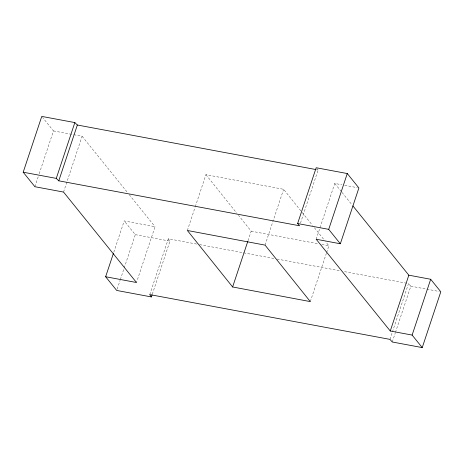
<?xml version="1.0" encoding="UTF-8"?>
<svg xmlns="http://www.w3.org/2000/svg" width="464" height="464" viewBox="0 0 464 464"><rect width="100%" height="100%" fill="white"/><g stroke="black" fill="none" stroke-linecap="round" stroke-linejoin="round"><path stroke-width="0.35" stroke-dasharray="2.32 1.74" d="M34.904 186.719L38.297 176.511M39.202 173.791L53.464 130.912L42.665 117.525M63.539 192.067L82.105 136.259L73.724 134.693M113.79 252.23L124.201 220.928L155.046 226.705L136.486 282.512M117.177 289.089L120.124 280.244M120.35 279.566L123.969 268.673M124.195 267.995L135.291 234.645L124.201 220.928M149.768 294.594L168.333 238.786L196.759 244.087M152.302 294.217L169.963 241.129L168.333 238.786M187.369 230.486L195.066 207.344M195.292 206.666L205.935 174.679L283.62 189.306L301.722 211.903M248.02 240.694L251.186 231.165L238.513 215.348M265.054 245.114L283.62 189.306M300.486 223.056L318.142 169.969L316.964 168.629M316.187 239.244L334.753 183.437L341.852 184.765M310.312 301.606L326.383 253.286M326.61 252.602L328.872 245.798L325.705 241.843M389.957 339.375L392.219 332.566M392.445 331.888L408.523 283.568L343.145 271.376M392.266 341.991L395.212 333.146M395.438 332.462L410.831 286.184L408.523 283.568M316.721 169.702L318.142 169.969M53.464 130.912L73.028 134.566M344.694 185.298L357.477 187.694M199.601 244.615L242.95 252.7M243.658 252.828L274.212 258.529M277.054 259.057L339.59 270.715M135.291 234.645L169.963 241.129M410.831 286.184L426.167 289.049M426.863 289.176L439.408 291.52M251.186 231.165L318.988 243.936M321.813 244.464L328.872 245.798M334.753 183.437L341.568 191.876M342.02 192.438L352.019 204.827M82.105 136.259L127.414 192.432M129.224 194.683L155.046 226.705M302.174 212.466L312.585 225.463M314.395 227.72L323.895 239.581M205.935 174.679L236.704 213.092"/><path stroke-width="0.7" d="M113.338 253.593L105.641 276.735L136.486 282.512L63.539 192.067L34.904 186.719L23.2 172.219L41.766 116.412L74.843 122.583L77.349 125.007L316.007 169.569M352.93 205.952L408.83 275.187L430.691 279.264L440.8 291.781L422.234 347.588L412.125 335.072L390.265 330.994L316.187 239.244L340.332 243.768L358.898 187.961L347.275 173.548L316.181 167.736L297.615 223.544L299.582 225.777L58.783 180.815L56.277 178.391L74.843 122.583M58.783 180.815L77.349 125.007M105.641 276.735L116.725 290.452L151.397 296.937L152.076 294.895M232.621 286.972L187.369 230.486L265.054 245.114L310.312 301.606L232.621 286.972L247.793 241.373M340.332 243.768L328.709 229.355L347.275 173.548M390.265 330.994L408.83 275.187M412.125 335.072L430.691 279.264M23.2 172.219L56.277 178.391M297.615 223.544L328.709 229.355M422.234 347.588L392.266 341.991L389.957 339.375L149.768 294.594L151.397 296.937"/></g></svg>
